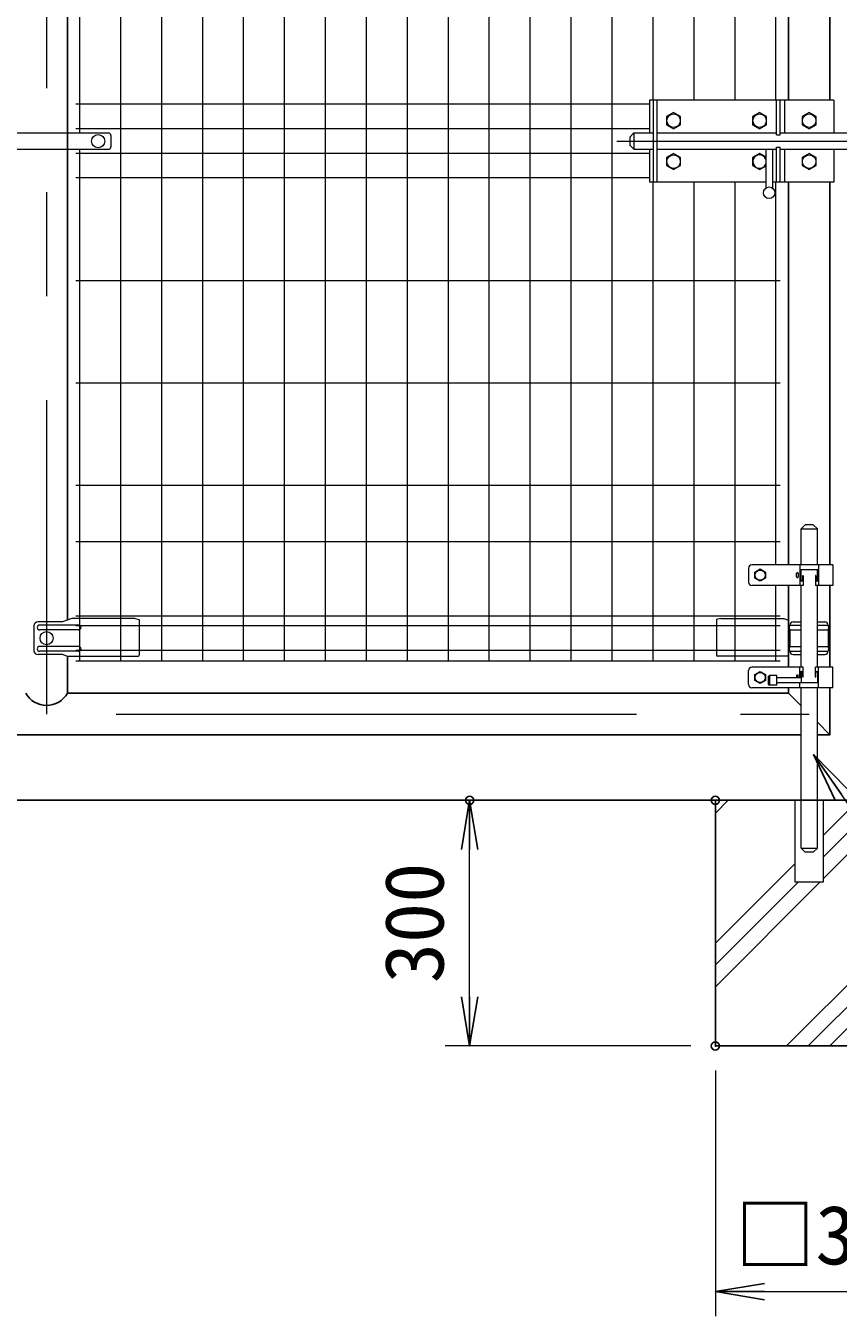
# Model space of a CAD drawing. Units: millimetres, scale not verified. Extents: x -6300 to 6300, y -4454 to 4456.
# Drawn here: x -2313 to -1321, y -2440 to -864 of the extents above; entities that cross this region are included whole.
import ezdxf
from ezdxf.enums import TextEntityAlignment as Align

# ---------------------------------------------------------------- set-up
doc = ezdxf.new("R2010")
doc.units = ezdxf.units.MM
doc.header["$LTSCALE"] = 20
doc.header["$PDMODE"] = 32
doc.header["$PDSIZE"] = 10
doc.linetypes.add('USER1', pattern=[50.8, 31.75, -6.35, 6.35, -6.35])
for name, color, linetype, lineweight in [('0-0_D-STR3', 3, 'Continuous', 13), ('0-1_D-BMK', 2, 'USER1', 13), ('0-2_D-STR1', 1, 'Continuous', 25), ('0-3_D-STR4', 7, 'Continuous', 25), ('0-4_D-BGD', 7, 'Continuous', 25), ('0-5_D-DCR-HCH', 7, 'Continuous', 13), ('0-6_D-STR-DIM', 7, 'Continuous', 13), ('0-8_Defpoints', 8, 'Continuous', 25), ('0-9_D-STR-TXT', 7, 'Continuous', 13), ('0-A_D-STR2', 7, 'Continuous', 13)]:
    doc.layers.add(name, color=color, linetype=linetype, lineweight=lineweight)
doc.layers.add('0-7_0', color=7, linetype='Continuous')
doc.styles.add('ＭＳ ゴシック', font='')
doc.styles.get('ＭＳ ゴシック').set_extended_font_data('MS Gothic')

# ---------------------------------------------------------------- blocks, each defined once
blk = doc.blocks.new('_Open')
at = {"layer": '0-7_0'}
blk.add_line((-20, 3.333), (0, 0), dxfattribs=at)
blk.add_lwpolyline([(-20, -3.333), (0, 0), (-20, 0)], dxfattribs=at)

msp = doc.modelspace()

# ---------------------------------------------------------------- linework, layer by layer
at = {"layer": '0-0_D-STR3'}
for p, q in [((-1326.61, -954.74), (-1551.61, -954.74)), ((-1551.61, -954.74), (-1551.61, -994.74)), ((-1546.91, -954.74), (-1546.91, -1054.74)), ((-1542.41, -954.74), (-1542.41, -1054.74)), ((-1396.41, -997.24), (-1396.41, -954.74)), ((-1391.91, -997.24), (-1391.91, -954.74)), ((-1386.61, -954.74), (-1386.61, -994.74)), ((-1326.61, -954.74), (-1326.61, -994.74)), ((-2363.11, -994.74), (-2212.11, -994.74)), ((-2209.11, -997.74), (-2209.11, -1011.74)), ((-1575.44, -999.74), (-1570.44, -994.74)), ((-1575.44, -999.74), (-1575.44, -1009.74)), ((-1570.44, -994.74), (-1546.91, -994.74)), ((-1570.44, -994.74), (-1570.44, -1014.74)), ((-1542.41, -994.74), (-1396.41, -994.74)), ((-1396.41, -997.24), (-1391.91, -997.24)), ((-1391.91, -994.74), (-1250.11, -994.74)), ((-2363.11, -1014.74), (-2212.11, -1014.74)), ((-1575.44, -1009.74), (-1570.44, -1014.74)), ((-1570.44, -1014.74), (-1546.91, -1014.74)), ((-1551.61, -1014.74), (-1551.61, -1054.74)), ((-1542.41, -1014.74), (-1396.41, -1014.74)), ((-1409.44, -1014.74), (-1409.44, -1062)), ((-1401.44, -1014.74), (-1401.44, -1062)), ((-1396.41, -1012.24), (-1391.91, -1012.24)), ((-1396.41, -1054.74), (-1396.41, -1012.24)), ((-1391.91, -1054.74), (-1391.91, -1012.24)), ((-1391.91, -1014.74), (-1250.11, -1014.74)), ((-1386.61, -1014.74), (-1386.61, -1054.74)), ((-1326.61, -1014.74), (-1326.61, -1054.74)), ((-1409.44, -1054.74), (-1551.61, -1054.74)), ((-1326.61, -1054.74), (-1401.44, -1054.74)), ((-1361.51, -1473.24), (-1366.51, -1478.24)), ((-1366.51, -1522.24), (-1366.51, -1478.24)), ((-1351.51, -1473.24), (-1361.51, -1473.24)), ((-1346.51, -1522.24), (-1346.51, -1478.24)), ((-1430.51, -1526.24), (-1430.51, -1543.24)), ((-1327.51, -1522.24), (-1426.51, -1522.24)), ((-1368.01, -1522.24), (-1368.01, -1547.24)), ((-1345.01, -1528.24), (-1368.01, -1528.24)), ((-1367.01, -1528.24), (-1367.01, -1540.49)), ((-1366.51, -1541.49), (-1366.51, -1528.24)), ((-1346.51, -1541.49), (-1346.51, -1528.24)), ((-1346.01, -1528.24), (-1346.01, -1540.49)), ((-1345.01, -1522.24), (-1345.01, -1547.24)), ((-1371.81, -1536.74), (-1371.81, -1532.74)), ((-1369.81, -1532.74), (-1369.81, -1536.74)), ((-1364.51, -1535.49), (-1364.51, -1540.49)), ((-1364.01, -1535.49), (-1364.01, -1547.24)), ((-1349.01, -1535.49), (-1349.01, -1547.24)), ((-1348.51, -1535.49), (-1348.51, -1540.49)), ((-1364.01, -1547.24), (-1426.51, -1547.24)), ((-1366.51, -1647.24), (-1366.51, -1547.24)), ((-1346.51, -1647.24), (-1346.51, -1547.24)), ((-2256.7, -1587.74), (-2268.26, -1591.74)), ((-2179.61, -1587.74), (-2256.7, -1587.74)), ((-2179.61, -1587.74), (-2174.61, -1588.74)), ((-2174.61, -1588.74), (-2174.61, -1632.56)), ((-1464.51, -1587.74), (-1469.51, -1588.74)), ((-1469.51, -1588.74), (-1469.51, -1632.56)), ((-1464.51, -1587.74), (-1387.43, -1587.74)), ((-1387.43, -1587.74), (-1381.91, -1589.65)), ((-2303.1, -1596.74), (-2303.1, -1626.74)), ((-2268.26, -1591.74), (-2298.1, -1591.74)), ((-2248.61, -1595.74), (-2296.02, -1595.74)), ((-2248.61, -1601.74), (-2296.02, -1601.74)), ((-1380.18, -1595.74), (-1366.51, -1595.74)), ((-1380.18, -1601.74), (-1366.51, -1601.74)), ((-1380.18, -1601.74), (-1380.18, -1621.74)), ((-1376.18, -1591.74), (-1366.51, -1591.74)), ((-1346.51, -1591.74), (-1337.45, -1591.74)), ((-1346.51, -1595.74), (-1333.45, -1595.74)), ((-1346.51, -1601.74), (-1333.45, -1601.74)), ((-1333.45, -1601.74), (-1333.45, -1621.74)), ((-2248.61, -1621.74), (-2296.02, -1621.74)), ((-1380.18, -1621.74), (-1366.51, -1621.74)), ((-1346.51, -1621.74), (-1333.45, -1621.74)), ((-2268.26, -1631.74), (-2298.1, -1631.74)), ((-2248.61, -1627.74), (-2296.02, -1627.74)), ((-2263.01, -1633.56), (-2268.26, -1631.74)), ((-2263.01, -1633.56), (-2175.61, -1633.56)), ((-1381.91, -1633.56), (-1468.51, -1633.56)), ((-1380.18, -1627.74), (-1366.51, -1627.74)), ((-1376.18, -1631.74), (-1366.51, -1631.74)), ((-1346.51, -1627.74), (-1333.45, -1627.74)), ((-1346.51, -1631.74), (-1337.45, -1631.74)), ((-1430.51, -1668.24), (-1430.51, -1651.24)), ((-1364.01, -1647.24), (-1426.51, -1647.24)), ((-1422.91, -1655.99), (-1416.41, -1652.24)), ((-1368.01, -1660.24), (-1368.01, -1647.24)), ((-1367.01, -1660.24), (-1367.01, -1653.99)), ((-1366.51, -1652.99), (-1366.51, -1666.24)), ((-1364.51, -1658.99), (-1364.51, -1653.99)), ((-1364.01, -1658.99), (-1364.01, -1647.24)), ((-1327.51, -1647.24), (-1349.01, -1647.24)), ((-1349.01, -1658.99), (-1349.01, -1647.24)), ((-1348.51, -1658.99), (-1348.51, -1653.99)), ((-1346.51, -1652.99), (-1346.51, -1666.24)), ((-1346.01, -1666.24), (-1346.01, -1653.99)), ((-1345.01, -1672.24), (-1345.01, -1647.24)), ((-1327.51, -1672.24), (-1327.51, -1647.24)), ((-1422.91, -1663.5), (-1422.91, -1655.99)), ((-1406.01, -1658.24), (-1405.01, -1657.24)), ((-1406.01, -1668.24), (-1406.01, -1658.24)), ((-1406.01, -1668.24), (-1405.01, -1669.24)), ((-1396.01, -1657.24), (-1405.01, -1657.24)), ((-1405.01, -1657.24), (-1405.01, -1669.24)), ((-1396.01, -1669.24), (-1405.01, -1669.24)), ((-1396.01, -1669.24), (-1396.01, -1657.24)), ((-1366.51, -1660.24), (-1396.01, -1660.24)), ((-1366.01, -1666.24), (-1396.01, -1666.24)), ((-1371.81, -1657.74), (-1371.81, -1660.24)), ((-1369.81, -1660.24), (-1369.81, -1657.74)), ((-1368.01, -1672.24), (-1368.01, -1666.24)), ((-1345.01, -1666.24), (-1368.01, -1666.24)), ((-1346.01, -1666.24), (-1346.01, -1665.6)), ((-1345.01, -1672.24), (-1345.01, -1665.6)), ((-1327.51, -1672.24), (-1327.51, -1665.6)), ((-1327.51, -1672.24), (-1426.51, -1672.24)), ((-1366.51, -1868.24), (-1366.51, -1672.24)), ((-1346.51, -1868.24), (-1346.51, -1672.24)), ((-1366.51, -1868.24), (-1346.51, -1868.24)), ((-1361.51, -1873.24), (-1366.51, -1868.24)), ((-1351.51, -1873.24), (-1361.51, -1873.24)), ((-1346.51, -1868.24), (-1351.51, -1873.24))]:
    msp.add_line(p, q, dxfattribs=at)
for points in [[(-1530.61, -974.83), (-1530.61, -984.65), (-1522.11, -989.55), (-1513.61, -984.65), (-1513.61, -974.83), (-1522.11, -969.92)], [(-1425.61, -974.83), (-1425.61, -984.65), (-1417.11, -989.55), (-1408.61, -984.65), (-1408.61, -974.83), (-1417.11, -969.92)], [(-1365.11, -974.83), (-1365.11, -984.65), (-1356.61, -989.55), (-1348.11, -984.65), (-1348.11, -974.83), (-1356.61, -969.92)], [(-1530.61, -1024.83), (-1530.61, -1034.65), (-1522.11, -1039.55), (-1513.61, -1034.65), (-1513.61, -1024.83), (-1522.11, -1019.92)], [(-1365.11, -1024.83), (-1365.11, -1034.65), (-1356.61, -1039.55), (-1348.11, -1034.65), (-1348.11, -1024.83), (-1356.61, -1019.92)], [(-1422.91, -1530.99), (-1416.41, -1527.24), (-1409.91, -1530.99), (-1409.91, -1538.5), (-1416.41, -1542.25), (-1422.91, -1538.5)]]:
    msp.add_lwpolyline(points, close=True, dxfattribs=at)
for points in [[(-1409.44, -1024.35), (-1417.11, -1019.92), (-1425.61, -1024.83), (-1425.61, -1034.65), (-1417.11, -1039.55), (-1409.44, -1035.13)], [(-1366.51, -1478.24), (-1346.51, -1478.24), (-1351.51, -1473.24)], [(-1327.51, -1522.24), (-1327.51, -1547.24), (-1349.01, -1547.24)], [(-1416.41, -1652.24), (-1409.91, -1655.99), (-1409.91, -1663.5)], [(-1409.91, -1663.5), (-1416.41, -1667.25), (-1422.91, -1663.5)], [(-1339.51, -1809.74), (-1339.51, -1909.74), (-1373.51, -1909.74), (-1373.51, -1809.74)]]:
    msp.add_lwpolyline(points, dxfattribs=at)
for centre, radius in [((-1522.11, -979.74), 8.25), ((-1417.11, -979.74), 8.25), ((-1356.61, -979.74), 8.25), ((-2224.61, -1004.74), 8), ((-1522.11, -1029.74), 8.25), ((-1356.61, -1029.74), 8.25), ((-1405.44, -1067.74), 7), ((-1416.41, -1534.74), 6.25), ((-2287.61, -1611.74), 8), ((-1416.41, -1659.74), 6.25)]:
    msp.add_circle(centre, radius, dxfattribs=at)
for centre, radius, start, end in [((-2212.11, -997.74), 3, 0, 90), ((-2212.11, -1011.74), 3, 270, 0), ((-1417.11, -1029.74), 8.25, 21.5853, 338.4147), ((-1426.51, -1526.24), 4, 90, 180), ((-1426.51, -1543.24), 4, 180, 270), ((-1370.81, -1532.74), 1, 0, 180), ((-1370.81, -1536.74), 1, 180, 0), ((-1366.26, -1540.49), 1.75, 180, 0), ((-1365.76, -1540.49), 1.25, 180, 0), ((-1364.26, -1535.49), 0.25, 0, 180), ((-1348.76, -1535.49), 0.25, 0, 180), ((-1346.76, -1540.49), 1.75, 180, 0), ((-1347.26, -1540.49), 1.25, 180, 0), ((-2298.1, -1596.74), 5, 90, 180), ((-2296.02, -1598.74), 3, 90, 270), ((-2248.61, -1598.74), 3, 270, 90), ((-1374.92, -1598.74), 6.05, 150.26731, 209.73269), ((-1376.18, -1595.74), 4, 90, 180), ((-1337.45, -1595.74), 4, 0, 90), ((-1338.71, -1598.74), 6.05, 330.26731, 29.73269), ((-2296.02, -1624.74), 3, 90, 270), ((-2248.61, -1624.74), 3, 270, 90), ((-1374.9, -1624.74), 6.07, 150.37394, 209.62606), ((-1338.73, -1624.74), 6.07, 330.37394, 29.62606), ((-2298.1, -1626.74), 5, 180, 270), ((-2175.61, -1632.56), 1, 270, 0), ((-1468.51, -1632.56), 1, 180, 270), ((-1376.18, -1627.74), 4, 180, 270), ((-1337.45, -1627.74), 4, 270, 0), ((-1426.51, -1651.24), 4, 90, 180), ((-1366.26, -1653.99), 1.75, 0, 180), ((-1365.76, -1653.99), 1.25, 0, 180), ((-1346.76, -1653.99), 1.75, 0, 180), ((-1347.26, -1653.99), 1.25, 0, 180), ((-1426.51, -1668.24), 4, 180, 270), ((-1370.81, -1657.74), 1, 0, 180), ((-1364.26, -1658.99), 0.25, 180, 0), ((-1348.76, -1658.99), 0.25, 180, 0)]:
    msp.add_arc(centre, radius, start, end, dxfattribs=at)
at = {"layer": '0-1_D-BMK'}
for p, q in [((-2287.61, -305.14), (-2287.61, -1704.34)), ((-1591.54, -1004.74), (-1075.44, -1004.74)), ((-3218.56, -1704.34), (-1356.51, -1704.34))]:
    msp.add_line(p, q, dxfattribs=at)
at = {"layer": '0-2_D-STR1'}
for p, q in [((-1331.11, -954.98), (-1331.11, -279.74)), ((-1381.91, -954.98), (-1381.91, -330.54)), ((-2262.21, -1589.65), (-2262.21, -419.56)), ((-1381.91, -1522.24), (-1381.91, -1054.98)), ((-1331.11, -1522.24), (-1331.11, -1054.98)), ((-1381.91, -1647.24), (-1381.91, -1547.24)), ((-1331.11, -1647.24), (-1331.11, -1547.24)), ((-2262.21, -1678.94), (-2262.21, -1633.56)), ((-2262.21, -1678.94), (-1381.91, -1678.94)), ((-1381.91, -1678.94), (-1381.91, -1672.24)), ((-1381.91, -1678.94), (-1366.51, -1694.34)), ((-1346.51, -1714.34), (-1331.11, -1729.74)), ((-3244.11, -1729.74), (-1366.51, -1729.74))]:
    msp.add_line(p, q, dxfattribs=at)
msp.add_lwpolyline([(-1346.51, -1729.74), (-1331.11, -1729.74), (-1331.11, -1672.24)], dxfattribs=at)
msp.add_arc((-2287.61, -1664.93), 29, 208.87195, 331.12805, dxfattribs=at)
at = {"layer": '0-3_D-STR4'}
for q in [(-1471.11, -1809.74), (-1171.11, -2109.74)]:
    msp.add_line((-1471.11, -2109.74), q, dxfattribs=at)
at = {"layer": '0-4_D-BGD'}
msp.add_line((-3071.11, -1809.74), (416.89, -1809.74), dxfattribs=at)
at = {"layer": '0-5_D-DCR-HCH'}
for p, q in [((-1471.11, -1825.23), (-1455.62, -1809.74)), ((-1339.51, -1852.73), (-1302.71, -1815.93)), ((-1339.51, -1879.25), (-1302.71, -1842.45)), ((-1339.51, -1905.76), (-1302.71, -1868.96)), ((-1471.11, -1984.33), (-1373.51, -1886.73)), ((-1384.39, -2109.74), (-1171.11, -1896.46)), ((-1471.11, -2037.36), (-1343.49, -1909.74)), ((-1471.11, -2010.85), (-1370.01, -1909.74)), ((-1357.87, -2109.74), (-1171.11, -1922.98)), ((-1331.36, -2109.74), (-1171.11, -1949.49))]:
    msp.add_line(p, q, dxfattribs=at)
at = {"layer": '0-6_D-STR-DIM'}
for p, q in [((-1501.11, -1809.74), (-1801.11, -1809.74)), ((-1771.11, -2049.74), (-1771.11, -1869.74)), ((-1501.11, -2109.74), (-1801.11, -2109.74)), ((-1471.11, -2139.74), (-1471.11, -2439.74)), ((-1411.11, -2409.74), (-1231.11, -2409.74))]:
    msp.add_line(p, q, dxfattribs=at)
at = {"layer": '0-8_Defpoints'}
for p in [(-1771.11, -1809.74), (-1471.11, -1809.74), (-1471.11, -2109.74)]:
    msp.add_point(p, dxfattribs=at)
at = {"layer": '0-9_D-STR-TXT'}
msp.add_lwpolyline([(-535.4, -2047.35), (-1146.31, -2047.35), (-1350.03, -1755.45)], dxfattribs=at)
at = {"layer": '0-A_D-STR2'}
for p, q in [((-2247.06, -994.74), (-2247.06, -369.74)), ((-2197.06, -1639.74), (-2197.06, -369.74)), ((-2147.06, -1639.74), (-2147.06, -369.74)), ((-2097.06, -1639.74), (-2097.06, -369.74)), ((-2047.06, -1639.74), (-2047.06, -369.74)), ((-1997.06, -1639.74), (-1997.06, -369.74)), ((-1947.06, -1639.74), (-1947.06, -369.74)), ((-1897.06, -1639.74), (-1897.06, -369.74)), ((-1847.06, -1639.74), (-1847.06, -369.74)), ((-1797.06, -1639.74), (-1797.06, -369.74)), ((-1747.06, -1639.74), (-1747.06, -369.74)), ((-1697.06, -1639.74), (-1697.06, -369.74)), ((-1647.06, -1639.74), (-1647.06, -369.74)), ((-1597.06, -1639.74), (-1597.06, -369.74)), ((-1547.06, -954.74), (-1547.06, -369.74)), ((-1497.06, -954.74), (-1497.06, -369.74)), ((-1447.06, -954.74), (-1447.06, -369.74)), ((-1397.06, -954.74), (-1397.06, -369.74)), ((-1551.61, -959.74), (-2252.06, -959.74)), ((-1551.61, -989.74), (-2252.06, -989.74)), ((-1551.61, -1019.74), (-2252.06, -1019.74)), ((-2247.06, -1639.74), (-2247.06, -1014.74)), ((-1551.61, -1049.74), (-2252.06, -1049.74)), ((-1547.06, -1639.74), (-1547.06, -1054.74)), ((-1497.06, -1639.74), (-1497.06, -1054.74)), ((-1447.06, -1639.74), (-1447.06, -1054.74)), ((-1397.06, -1522.24), (-1397.06, -1054.74)), ((-2252.06, -1174.74), (-1392.06, -1174.74)), ((-2252.06, -1299.74), (-1392.06, -1299.74)), ((-2252.06, -1424.74), (-1392.06, -1424.74)), ((-2252.06, -1493.74), (-1392.06, -1493.74)), ((-1397.06, -1639.74), (-1397.06, -1547.24)), ((-1392.06, -1584.98), (-2252.06, -1584.98)), ((-1392.06, -1596.84), (-2252.06, -1596.84)), ((-1392.06, -1626.64), (-2252.06, -1626.64)), ((-1392.06, -1639.74), (-2252.06, -1639.74))]:
    msp.add_line(p, q, dxfattribs=at)

# ---------------------------------------------------------------- block references
at = {"layer": '0-6_D-STR-DIM', "xscale": 3, "yscale": 3}
for p, rotation in [((-1771.11, -1809.74), 90), ((-1771.11, -2109.74), 270), ((-1471.11, -2409.74), 180)]:
    msp.add_blockref('_Open', p, dxfattribs=dict(at, rotation=rotation))
at = {"layer": '0-9_D-STR-TXT', "xscale": 3, "yscale": 3, "rotation": 124.91155}
msp.add_blockref('_Open', (-1351.17, -1753.81), dxfattribs=at)

# ---------------------------------------------------------------- texts
at = {"layer": '0-6_D-STR-DIM', "style": 'ＭＳ ゴシック'}
msp.add_text('300', height=72.14, rotation=90, dxfattribs=at).set_placement((-1781.24, -2033.05), align=Align.BOTTOM_LEFT)
msp.add_text('□300', height=72.14, dxfattribs=at).set_placement((-1447.34, -2398.11), align=Align.BOTTOM_LEFT)

doc.saveas('drawing.dxf')
